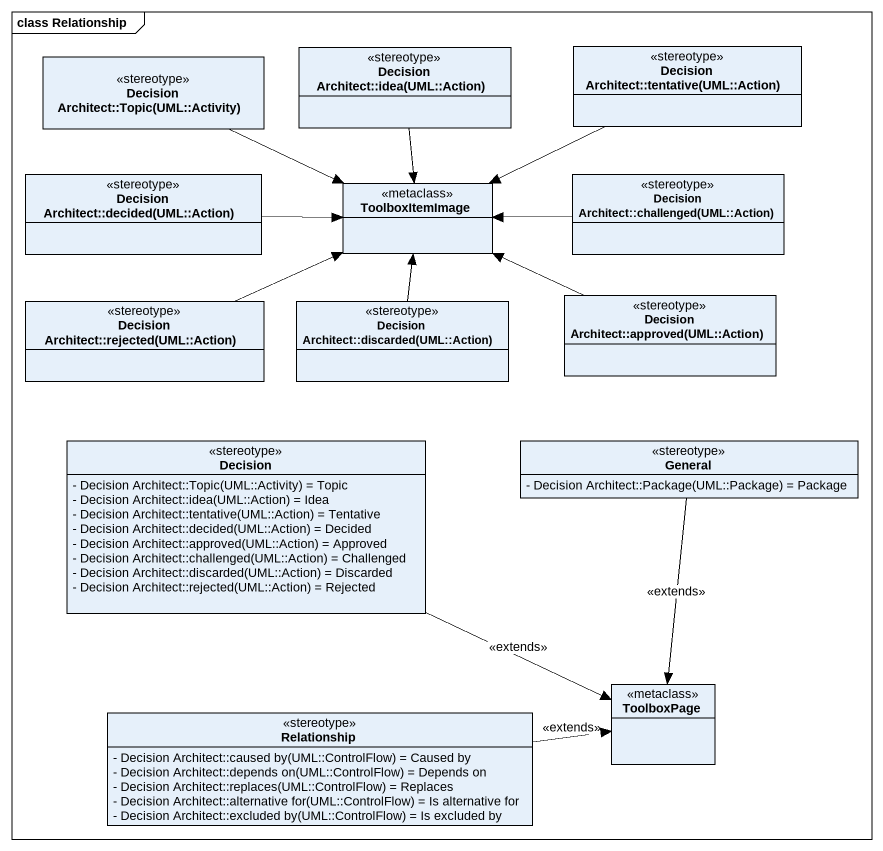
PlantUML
@startuml
mainframe class Relationship
hide circle
hide empty members
skinparam classAttributeIconSize 0
class "Decision Architect::idea(UML::Action)" as Decision_Architect_idea_UML <<stereotype>>
class "Decision Architect::tentative(UML::Action)" as Decision_Architect <<stereotype>>
class "Decision Architect::Topic(UML::Activity)" as Decision_Architect_Topic <<stereotype>>
class "Decision Architect::decided(UML::Action)" as Decision_Architect_decided <<stereotype>>
class ToolboxItemImage <<metaclass>>
class "Decision Architect::challenged(UML::Action)" as Decision_Architect_2 <<stereotype>>
class "Decision Architect::rejected(UML::Action)" as Decision_Architect_rejected <<stereotype>>
class "Decision Architect::discarded(UML::Action)" as Decision_Architect_3 <<stereotype>>
class "Decision Architect::approved(UML::Action)" as Decision_Architect_approved <<stereotype>>
class Decision <<stereotype>> {
  {field} - Decision Architect::Topic(UML::Activity) = Topic
  {field} - Decision Architect::idea(UML::Action) = Idea
  {field} - Decision Architect::tentative(UML::Action) = Tentative
  {field} - Decision Architect::decided(UML::Action) = Decided
  {field} - Decision Architect::approved(UML::Action) = Approved
  {field} - Decision Architect::challenged(UML::Action) = Challenged
  {field} - Decision Architect::discarded(UML::Action) = Discarded
  {field} - Decision Architect::rejected(UML::Action) = Rejected
}
class General <<stereotype>> {
  {field} - Decision Architect::Package(UML::Package) = Package
}
class Relationship <<stereotype>> {
  {field} - Decision Architect::caused by(UML::ControlFlow) = Caused by
  {field} - Decision Architect::depends on(UML::ControlFlow) = Depends on
  {field} - Decision Architect::replaces(UML::ControlFlow) = Replaces
  {field} - Decision Architect::alternative for(UML::ControlFlow) = Is alternative for
  {field} - Decision Architect::excluded by(UML::ControlFlow) = Is excluded by
}
class ToolboxPage <<metaclass>>
Decision_Architect_idea_UML --> ToolboxItemImage
Decision_Architect -left-> ToolboxItemImage
Decision_Architect_Topic -right-> ToolboxItemImage
Decision_Architect_decided -right-> ToolboxItemImage
Decision_Architect_2 -left-> ToolboxItemImage
Decision_Architect_rejected -right-> ToolboxItemImage
Decision_Architect_3 -up-> ToolboxItemImage
Decision_Architect_approved -left-> ToolboxItemImage
Decision -right-> ToolboxPage : <<extends>>
General --> ToolboxPage : <<extends>>
Relationship -right-> ToolboxPage : <<extends>>
@enduml
